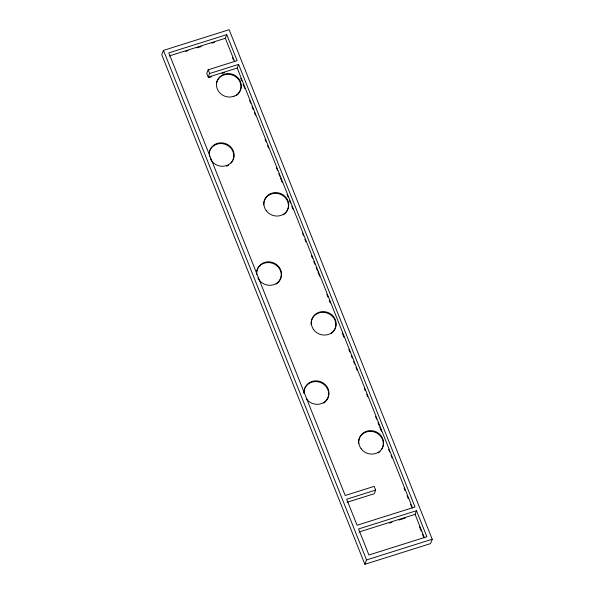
<?xml version="1.0" encoding="UTF-8"?>
<svg xmlns="http://www.w3.org/2000/svg" width="594" height="594" viewBox="0 0 594 594"><rect width="100%" height="100%" fill="white"/><g stroke="black" fill="none" stroke-linecap="round" stroke-linejoin="round"><path stroke-width="0.89" d="M163.461 50.393L161.783 54.759L364.872 564.3L430.539 543.607L432.217 539.241L229.128 29.7L163.461 50.393L366.55 559.942L364.872 564.3M347.052 502.294L374.265 493.718L375.66 490.08L374.183 486.36L345.211 495.493L168.807 52.896L226.745 34.638L237.125 60.67L208.152 69.802L206.757 73.433L208.242 77.153L237.206 68.028L238.602 64.39L209.637 73.522L208.242 77.153M234.719 61.783L225.349 38.268L226.745 34.638M424.472 537.86L415.095 514.337L416.491 510.706L358.553 528.964L368.926 555.004L426.871 536.738L416.491 510.706M169.164 55.977L225.349 38.268M185.566 51.448L188.201 50.616M196.978 47.854L201.366 46.466M211.902 43.147L214.538 42.315M208.836 77.606L211.471 76.775M222.008 73.456L224.643 72.624M375.66 490.08L346.696 499.212L357.068 525.245L415.006 506.986L238.602 64.39M358.91 532.046L415.095 514.337M389.36 523.091L391.995 522.26M399.019 520.047L405.16 518.109M366.55 559.942L432.217 539.241M237.206 68.028L412.585 508.041M232.432 57.477L233.442 59.994M240.704 78.222L241.736 80.806M243.109 84.251L244.825 88.558M249.629 100.609L250.661 103.193M252.034 106.638L253.059 109.222M254.432 112.667L255.465 115.251M265.072 139.36L266.105 141.944M267.478 145.389L268.503 147.973M276.396 167.775L277.428 170.359M278.801 173.804L279.833 176.388M280.517 178.111L282.232 182.417M287.036 194.468L288.068 197.052M289.441 200.497L290.466 203.081M291.84 206.526L292.872 209.11M302.48 233.219L303.512 235.803M304.885 239.248L305.91 241.832M311.404 255.606L312.437 258.19M313.81 261.635L314.835 264.219M316.208 267.664L317.241 270.248M317.924 271.97L319.639 276.269M326.849 294.357L327.881 296.941M329.254 300.386L330.279 302.97M342.293 333.108L344.008 337.407M348.812 349.465L349.844 352.049M351.217 355.494L352.242 358.078M353.616 361.523L354.648 364.1M356.021 367.545L357.053 370.129M364.256 388.216L365.288 390.8M366.661 394.238L367.686 396.822M375.586 416.632L376.611 419.216M377.984 422.653L379.017 425.237M379.7 426.96L381.415 431.266M388.625 449.354L389.657 451.93M391.03 455.375L392.055 457.959M404.069 488.097L405.101 490.681M407.157 495.849L408.189 498.433M410.588 504.462L411.62 507.046M419.505 526.826L421.176 531.021M422.52 534.385L423.522 536.902M208.152 69.802L209.637 73.522M358.568 443.725A12.526 11.62 21 0 1 373.648 431.779A12.526 11.62 21 0 1 381.489 449.71M380.026 451.47A12.526 11.62 21 0 1 378.207 452.918M303.89 393.191A12.526 11.62 21 0 1 321.703 383.019A12.526 11.62 21 0 1 323.582 403.148M311.13 324.703A12.526 11.62 21 0 1 328.148 313.424A12.526 11.62 21 0 1 331.407 333.457M256.452 274.168A12.526 11.62 21 0 1 274.272 264.003A12.526 11.62 21 0 1 276.151 284.125M263.632 204.923A12.526 11.62 21 0 1 281.452 194.758A12.526 11.62 21 0 1 283.331 214.88M209.311 152.116A12.526 11.62 21 0 1 226.834 144.988A12.526 11.62 21 0 1 231.059 163.112M228.712 165.11A12.526 11.62 21 0 1 226.611 166.172M236.531 95.426A12.526 11.62 21 0 0 240.83 84.638L239.872 81.668A12.526 11.62 21 0 0 227.309 74.309A12.526 11.62 21 0 0 216.498 82.863M209.296 154.425A12.526 11.62 21 0 1 225.995 143.755A12.526 11.62 21 0 1 230.806 162.942A12.526 11.62 21 0 1 210.424 158.925M209.63 156.719A12.526 11.62 21 0 1 209.355 155.19M304.225 393.228A12.526 11.62 21 0 1 319.572 381.348A12.526 11.62 21 0 1 326.856 399.628A12.526 11.62 21 0 1 306.526 399.005M256.786 274.205A12.526 11.62 21 0 1 272.921 262.585A12.526 11.62 21 0 1 278.423 281.779A12.526 11.62 21 0 1 257.855 277.94M234.066 96.206L230.969 96.963A12.526 11.62 21 0 1 216.869 87.712A12.526 11.62 21 0 1 224.695 74.064A12.526 11.62 21 0 1 240.154 80.94L241.112 83.91A12.526 11.62 21 0 1 234.066 96.206M266.275 210.736A12.526 11.62 21 0 0 287.652 209.63A12.526 11.62 21 0 0 275.015 192.597A12.526 11.62 21 0 0 266.275 210.736M313.706 329.752A12.526 11.62 21 0 0 335.09 328.645A12.526 11.62 21 0 0 322.453 311.612A12.526 11.62 21 0 0 313.706 329.752M361.145 448.774A12.526 11.62 21 0 0 382.529 447.661A12.526 11.62 21 0 0 369.891 430.635A12.526 11.62 21 0 0 361.145 448.774"/></g></svg>
